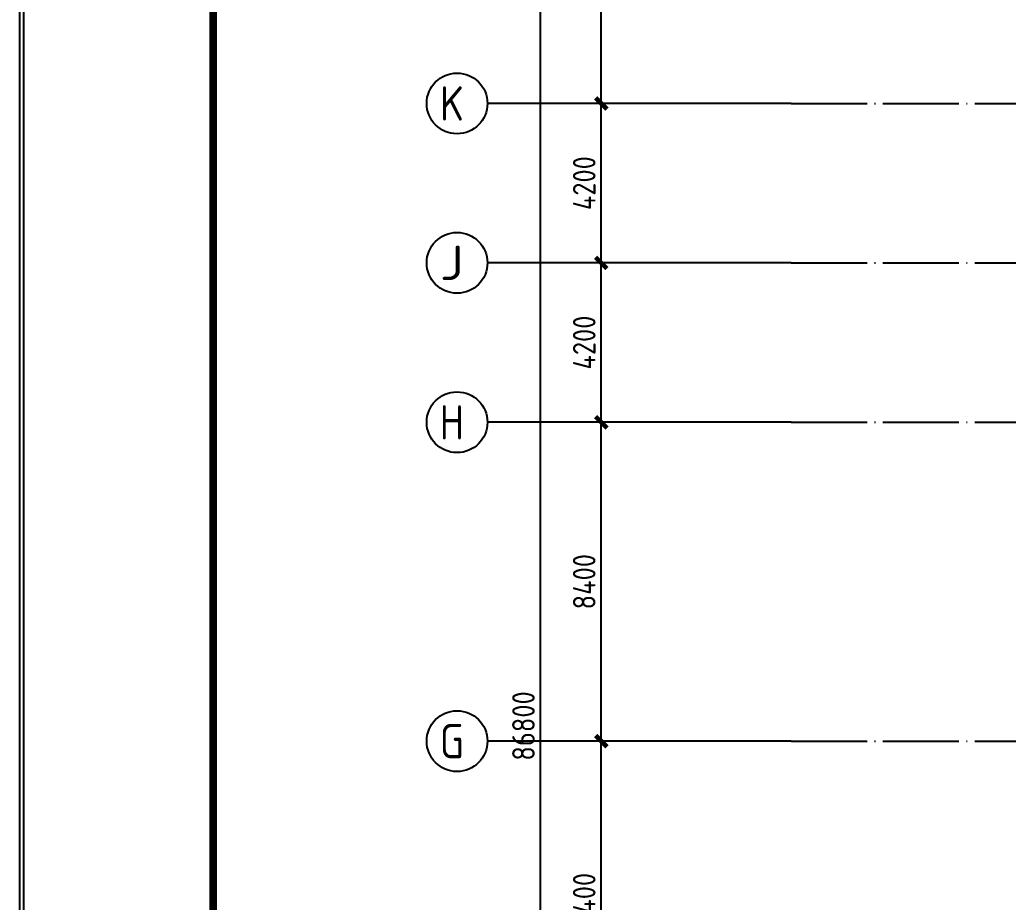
# Model space of a CAD drawing. Header units: inches. Extents: x 0 to 1813292486, y 0 to 3473589894.
# Drawn here: x 600383766 to 600409804, y 3473239974 to 3473263223 of the extents above; entities that cross this region are included whole.
import ezdxf
from ezdxf.enums import TextEntityAlignment as Align

# ---------------------------------------------------------------- set-up
doc = ezdxf.new("R2010")
doc.units = ezdxf.units.IN
doc.header["$LTSCALE"] = 1000
doc.header["$MEASUREMENT"] = 0
doc.linetypes.add('AX-MALL-GIRD-200$0$DOTE', pattern=[2.42, 2, -0.2, 0.02, -0.2])
for name, color, linetype in [('A-Anno-Note', 241, 'Continuous'), ('AX-MALL-DIM-P02$0$A-Detl-Thin', 131, 'Continuous'), ('AX-MALL-GIRD-200$0$A-Grid', 222, 'AX-MALL-GIRD-200$0$DOTE'), ('AX-MALL-GIRD-200$0$A-Grid-Iden', 11, 'Continuous'), ('AX-MALL-P02-200$0$A-Anno-Note', 241, 'Continuous'), ('AX-MALL-P02-200$0$X-Tlbk', 4, 'Continuous'), ('AX-MALL-WALL-P02$0$A-Anno-Note', 241, 'Continuous'), ('AX-MALL-WALL-P02-QT$0$A-Wind', 4, 'Continuous'), ('AX-MALL-ZTKD-P02$0$A-Anno-Note', 241, 'Continuous'), ('AXIS_TEXT', 7, 'Continuous')]:
    doc.layers.add(name, color=color, linetype=linetype)
doc.layers.add('yichutu', color=7, linetype='Continuous', true_color=0xffffff, plot=False)
doc.styles.add('AX-MALL-GIRD-200$0$_TCH_AXIS', font='gbenor.shx', dxfattribs={"bigfont": 'gbcbig.shx'})
doc.styles.add('AX-MALL-GIRD-200$0$_TCH_DIM_T3', font='gbenor.shx')
doc.styles.add('COMPLEX', font='gbenor.shx', dxfattribs={"bigfont": 'gbcbig.shx'})
doc.dimstyles.new('AX-MALL-GIRD-200$0$_TCH_ARCH&&200', dxfattribs={"dimtxt": 595, "dimasz": 300, "dimexe": 500, "dimexo": 500, "dimgap": 152.5, "dimtad": 1, "dimdec": 0, "dimzin": 0, "dimdsep": 46, "dimtxsty": 'AX-MALL-GIRD-200$0$_TCH_DIM_T3', "dimblk": 'AX-MALL-GIRD-200$0$_ArchTick', "dimcen": 0.09, "dimclrt": 7, "dimazin": 2, "dimtfac": 1, "dimtdec": 0, "dimtix": 1, "dimtmove": 2, "dimatfit": 3, "dimfxl": 500, "dimtolj": 1, "dimtzin": 0, "dimarcsym": 0})

# ---------------------------------------------------------------- blocks, each defined once
blk = doc.blocks.new('_AXISO')
blk.add_circle((0, 0), 0.5)
at = {"layer": 'AXIS_TEXT', "style": 'COMPLEX', "width": 1.041667}
blk.add_attdef('A', text='', height=0.56, dxfattribs=at).set_placement((-0.25, -0.28), (0.25, -0.28), align=Align.FIT)
blk = doc.blocks.new('AX-MALL-GIRD-200$0$_ArchTick')
at = {"color": 0, "linetype": 'ByBlock', "const_width": 0.4}
blk.add_lwpolyline([(-0.5, -0.5), (0.5, 0.5)], dxfattribs=at)
blk = doc.blocks.new('*D445')
at = {"layer": 'AX-MALL-GIRD-200$0$A-Grid-Iden', "color": 0, "lineweight": -2, "transparency": 16777216}
for p, q in [((600244444, 3473204598), (600238259, 3473206902)), ((600208426, 3473125388), (600238728, 3473206727)), ((600214143, 3473123258), (600207958, 3473125562))]:
    blk.add_line(p, q, dxfattribs=at)
at = {"layer": 'AX-MALL-GIRD-200$0$A-Grid-Iden', "color": 0, "lineweight": -2, "transparency": 16777216, "xscale": 300, "yscale": 300, "zscale": 300}
for p, rotation in [((600238728, 3473206727), 69.56816130920032), ((600208426, 3473125388), 249.5681613092003)]:
    blk.add_blockref('AX-MALL-GIRD-200$0$_ArchTick', p, dxfattribs=dict(at, rotation=rotation))
at = {"layer": 'AX-MALL-GIRD-200$0$A-Grid-Iden', "color": 7, "transparency": 16777216, "insert": (600223155, 3473166214), "char_height": 595, "attachment_point": 5, "rotation": 69.5682, "style": 'AX-MALL-GIRD-200$0$_TCH_DIM_T3'}
blk.add_mtext('\\A1;86800', dxfattribs=at)
blk = doc.blocks.new('*D451')
at = {"layer": 'AX-MALL-GIRD-200$0$A-Grid-Iden', "color": 0, "lineweight": -2, "transparency": 16777216}
for p, q in [((600222004, 3473157252), (600224937, 3473165124)), ((600229154, 3473163553), (600224468, 3473165299)), ((600226221, 3473155681), (600221536, 3473157427))]:
    blk.add_line(p, q, dxfattribs=at)
at = {"layer": 'AX-MALL-GIRD-200$0$A-Grid-Iden', "color": 0, "lineweight": -2, "transparency": 16777216, "xscale": 300, "yscale": 300, "zscale": 300}
for p, rotation in [((600224937, 3473165124), 69.5681613085386), ((600222004, 3473157252), 249.5681613085386)]:
    blk.add_blockref('AX-MALL-GIRD-200$0$_ArchTick', p, dxfattribs=dict(at, rotation=rotation))
at = {"layer": 'AX-MALL-GIRD-200$0$A-Grid-Iden', "color": 7, "transparency": 16777216, "insert": (600223049, 3473161345), "char_height": 595, "attachment_point": 5, "rotation": 69.5682, "style": 'AX-MALL-GIRD-200$0$_TCH_DIM_T3'}
blk.add_mtext('\\A1;8400', dxfattribs=at)
blk = doc.blocks.new('*D452')
at = {"layer": 'AX-MALL-GIRD-200$0$A-Grid-Iden', "color": 0, "lineweight": -2, "transparency": 16777216}
for p, q in [((600232086, 3473171425), (600227401, 3473173170)), ((600224937, 3473165124), (600227869, 3473172995)), ((600229154, 3473163553), (600224468, 3473165299))]:
    blk.add_line(p, q, dxfattribs=at)
at = {"layer": 'AX-MALL-GIRD-200$0$A-Grid-Iden', "color": 0, "lineweight": -2, "transparency": 16777216, "xscale": 300, "yscale": 300, "zscale": 300}
for p, rotation in [((600227869, 3473172995), 69.56816130968909), ((600224937, 3473165124), 249.5681613096891)]:
    blk.add_blockref('AX-MALL-GIRD-200$0$_ArchTick', p, dxfattribs=dict(at, rotation=rotation))
at = {"layer": 'AX-MALL-GIRD-200$0$A-Grid-Iden', "color": 7, "transparency": 16777216, "insert": (600225981, 3473169217), "char_height": 595, "attachment_point": 5, "rotation": 69.5682, "style": 'AX-MALL-GIRD-200$0$_TCH_DIM_T3'}
blk.add_mtext('\\A1;8400', dxfattribs=at)
blk = doc.blocks.new('*D453')
at = {"layer": 'AX-MALL-GIRD-200$0$A-Grid-Iden', "color": 0, "lineweight": -2, "transparency": 16777216}
for p, q in [((600233552, 3473175360), (600228867, 3473177106)), ((600227869, 3473172995), (600229335, 3473176931)), ((600232086, 3473171425), (600227401, 3473173170))]:
    blk.add_line(p, q, dxfattribs=at)
at = {"layer": 'AX-MALL-GIRD-200$0$A-Grid-Iden', "color": 0, "lineweight": -2, "transparency": 16777216, "xscale": 300, "yscale": 300, "zscale": 300}
for p, rotation in [((600229335, 3473176931), 69.5681613092554), ((600227869, 3473172995), 249.5681613092554)]:
    blk.add_blockref('AX-MALL-GIRD-200$0$_ArchTick', p, dxfattribs=dict(at, rotation=rotation))
at = {"layer": 'AX-MALL-GIRD-200$0$A-Grid-Iden', "color": 7, "transparency": 16777216, "insert": (600228181, 3473175120), "char_height": 595, "attachment_point": 5, "rotation": 69.5682, "style": 'AX-MALL-GIRD-200$0$_TCH_DIM_T3'}
blk.add_mtext('\\A1;4200', dxfattribs=at)
blk = doc.blocks.new('*D454')
at = {"layer": 'AX-MALL-GIRD-200$0$A-Grid-Iden', "color": 0, "lineweight": -2, "transparency": 16777216}
for p, q in [((600235018, 3473179296), (600230333, 3473181042)), ((600229335, 3473176931), (600230801, 3473180867)), ((600233552, 3473175360), (600228867, 3473177106))]:
    blk.add_line(p, q, dxfattribs=at)
at = {"layer": 'AX-MALL-GIRD-200$0$A-Grid-Iden', "color": 0, "lineweight": -2, "transparency": 16777216, "xscale": 300, "yscale": 300, "zscale": 300}
for p, rotation in [((600230801, 3473180867), 69.56816130856873), ((600229335, 3473176931), 249.5681613085687)]:
    blk.add_blockref('AX-MALL-GIRD-200$0$_ArchTick', p, dxfattribs=dict(at, rotation=rotation))
at = {"layer": 'AX-MALL-GIRD-200$0$A-Grid-Iden', "color": 7, "transparency": 16777216, "insert": (600229647, 3473179056), "char_height": 595, "attachment_point": 5, "rotation": 69.5682, "style": 'AX-MALL-GIRD-200$0$_TCH_DIM_T3'}
blk.add_mtext('\\A1;4200', dxfattribs=at)
blk = doc.blocks.new('*D455')
at = {"layer": 'AX-MALL-GIRD-200$0$A-Grid-Iden', "color": 0, "lineweight": -2, "transparency": 16777216}
for p, q in [((600238579, 3473188854), (600233894, 3473190600)), ((600230801, 3473180867), (600234362, 3473190425)), ((600235018, 3473179296), (600230333, 3473181042))]:
    blk.add_line(p, q, dxfattribs=at)
at = {"layer": 'AX-MALL-GIRD-200$0$A-Grid-Iden', "color": 0, "lineweight": -2, "transparency": 16777216, "xscale": 300, "yscale": 300, "zscale": 300}
for p, rotation in [((600234362, 3473190425), 69.56816130953177), ((600230801, 3473180867), 249.5681613095317)]:
    blk.add_blockref('AX-MALL-GIRD-200$0$_ArchTick', p, dxfattribs=dict(at, rotation=rotation))
at = {"layer": 'AX-MALL-GIRD-200$0$A-Grid-Iden', "color": 7, "transparency": 16777216, "insert": (600232160, 3473185803), "char_height": 595, "attachment_point": 5, "rotation": 69.5682, "style": 'AX-MALL-GIRD-200$0$_TCH_DIM_T3'}
blk.add_mtext('\\A1;10200', dxfattribs=at)
blk = doc.blocks.new('yct-2230-841-446111.5-168242.05-200.05-7.0')
at = {"layer": 'yichutu', "color": 7, "true_color": 0xffffff}
blk.add_lwpolyline([(0, 0), (0, 168242.05), (446111.5, 168242.05), (446111.5, 0)], close=True, dxfattribs=at)
blk = doc.blocks.new('AX-MALL-GIRD-200')
at = {"layer": 'AX-MALL-GIRD-200$0$A-Grid'}
for p, q in [((600235486.9, 3473179121.6), (600593382.9, 3473045794.8)), ((600234020.7, 3473175185.8), (600591916.7, 3473041859)), ((600232554.6, 3473171250), (600590450.6, 3473037923.3)), ((600229622.2, 3473163378.5), (600587518.2, 3473030051.7))]:
    blk.add_line(p, q, dxfattribs=at)
at = {"layer": 'AX-MALL-GIRD-200$0$A-Grid-Iden'}
for p, q in [((600235486.9, 3473179121.6), (600227990.2, 3473181914.3)), ((600234020.7, 3473175185.8), (600226524, 3473177978.5)), ((600232554.6, 3473171250), (600225057.8, 3473174042.8)), ((600229622.2, 3473163378.5), (600222125.5, 3473166171.2))]:
    blk.add_line(p, q, dxfattribs=at)
ref = blk.add_blockref('_AXISO', (600227240.6, 3473182193.6), dxfattribs=dict(at, xscale=1600, yscale=1600, zscale=1600))
ref.add_attrib('A', 'K', dxfattribs={"height": 905.1, "rotation": 339.56816, "style": 'AX-MALL-GIRD-200$0$_TCH_AXIS'}).set_placement((600226658.5, 3473181927.5), (600227252.2, 3473181706.3), align=Align.FIT)
ref = blk.add_blockref('_AXISO', (600225774.4, 3473178257.8), dxfattribs=dict(at, xscale=1600, yscale=1600, zscale=1600))
ref.add_attrib('A', 'J', dxfattribs={"height": 905.1, "rotation": 339.56816, "style": 'AX-MALL-GIRD-200$0$_TCH_AXIS', "width": 1.235294}).set_placement((600225192.3, 3473177991.7), (600225786, 3473177770.6), align=Align.FIT)
ref = blk.add_blockref('_AXISO', (600224308.2, 3473174322.1), dxfattribs=dict(at, xscale=1600, yscale=1600, zscale=1600))
ref.add_attrib('A', 'H', dxfattribs={"height": 905.1, "rotation": 339.56816, "style": 'AX-MALL-GIRD-200$0$_TCH_AXIS', "width": 0.954545}).set_placement((600223726.1, 3473174056), (600224319.8, 3473173834.8), align=Align.FIT)
ref = blk.add_blockref('_AXISO', (600221375.8, 3473166450.5), dxfattribs=dict(at, xscale=1600, yscale=1600, zscale=1600))
ref.add_attrib('A', 'G', dxfattribs={"height": 905.1, "rotation": 339.56816, "style": 'AX-MALL-GIRD-200$0$_TCH_AXIS'}).set_placement((600220793.7, 3473166184.4), (600221387.4, 3473165963.2), align=Align.FIT)
for base, p1, p2, picture, middle in [((600238727.7, 3473206727), (600214611.2, 3473123083.7), (600244912.4, 3473204423), '*D445', (600223155.3, 3473166214.4)), ((600234362.2, 3473190425.3), (600235486.9, 3473179121.6), (600239047.7, 3473188679.9), '*D455', (600232160.2, 3473185803.3)), ((600230801.5, 3473180867), (600234020.7, 3473175185.8), (600235486.9, 3473179121.6), '*D454', (600229646.7, 3473179056.2)), ((600229335.3, 3473176931.3), (600232554.6, 3473171250), (600234020.7, 3473175185.8), '*D453', (600228180.5, 3473175120.5)), ((600227869.1, 3473172995.5), (600229622.2, 3473163378.5), (600232554.6, 3473171250), '*D452', (600225981.2, 3473169216.8)), ((600224936.7, 3473165124), (600226689.8, 3473155507), (600229622.2, 3473163378.5), '*D451', (600223048.9, 3473161345.3))]:
    dim = blk.add_linear_dim(base=base, p1=p1, p2=p2, angle=69.56816, dimstyle='AX-MALL-GIRD-200$0$_TCH_ARCH&&200', override={"dimgap": 0}, dxfattribs=at)
    dim.commit()
    dim.dimension.update_dxf_attribs({"geometry": picture, "text_midpoint": middle, "dimtype": 129, "text_rotation": 69.56816})
blk = doc.blocks.new('AX-MALL-WALL-P02-QT')
at = {"layer": 'AX-MALL-WALL-P02-QT$0$A-Wind'}
blk.add_blockref('AX-MALL-GIRD-200', (0, 0), dxfattribs=at)
blk = doc.blocks.new('AX-MALL-WALL-P02')
at = {"layer": 'AX-MALL-WALL-P02$0$A-Anno-Note'}
blk.add_blockref('AX-MALL-WALL-P02-QT', (0, 0), dxfattribs=at)
blk = doc.blocks.new('AX-MALL-ZTKD-P02')
at = {"layer": 'AX-MALL-ZTKD-P02$0$A-Anno-Note'}
blk.add_blockref('AX-MALL-GIRD-200', (0, 0), dxfattribs=at)
blk = doc.blocks.new('AX-MALL-DIM-P02')
at = {"layer": 'AX-MALL-DIM-P02$0$A-Detl-Thin'}
blk.add_blockref('AX-MALL-ZTKD-P02', (0, 0), dxfattribs=at)
blk = doc.blocks.new('AX-MALL-P02-200')
at = {"layer": 'AX-MALL-P02-200$0$A-Anno-Note'}
blk.add_blockref('AX-MALL-WALL-P02', (0, 0), dxfattribs=at)
at = {"layer": 'AX-MALL-P02-200$0$X-Tlbk'}
blk.add_lwpolyline([(600182351, 3473094412), (600600292, 3472938717), (600659010, 3473096335), (600241068, 3473252031)], close=True, dxfattribs=at)
at = {"layer": 'AX-MALL-P02-200$0$X-Tlbk', "const_width": 200}
blk.add_lwpolyline([(600187735, 3473094541), (600599116, 3472941289), (600656437, 3473095159), (600245056, 3473248411)], close=True, dxfattribs=at)
at = {"layer": 'AX-MALL-P02-200$0$A-Anno-Note'}
blk.add_blockref('AX-MALL-DIM-P02', (0, 0), dxfattribs=at)

msp = doc.modelspace()

# ---------------------------------------------------------------- block references
at = {"layer": 'A-Anno-Note', "rotation": 20.43183869077545}
msp.add_blockref('AX-MALL-P02-200', (1250392459, 9048126), dxfattribs=at)

# ---------------------------------------------------------------- next in the draw order: block references
at = {"layer": 'yichutu'}
msp.add_blockref('yct-2230-841-446111.5-168242.05-200.05-7.0', (600383766, 3473163066), dxfattribs=at)

doc.saveas('drawing.dxf')
